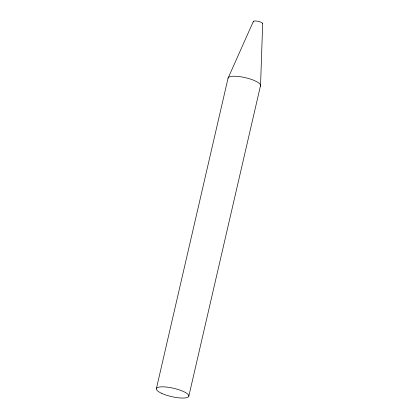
<?xml version="1.0" encoding="UTF-8"?>
<svg xmlns="http://www.w3.org/2000/svg" width="419" height="419" viewBox="0 0 419 419"><rect width="100%" height="100%" fill="white"/><g stroke="black" fill="none" stroke-linecap="round" stroke-linejoin="round"><path stroke-width="0.63" d="M262.661 23.6L260.555 85.445L188.849 396.049M156.339 388.832L228.046 78.227L253.306 21.526M228.046 78.227A16.66 4.284 13 0 1 246.142 77.871A16.66 4.284 13 0 1 260.236 86.136M253.547 22.013A4.792 1.231 13 0 1 257.701 21.243A4.792 1.231 13 0 1 262.572 23.799M161.818 393.415A16.66 4.284 13 0 0 188.529 396.741A16.66 4.284 13 0 0 167.432 387.172A16.66 4.284 13 0 0 161.818 393.415"/></g></svg>
